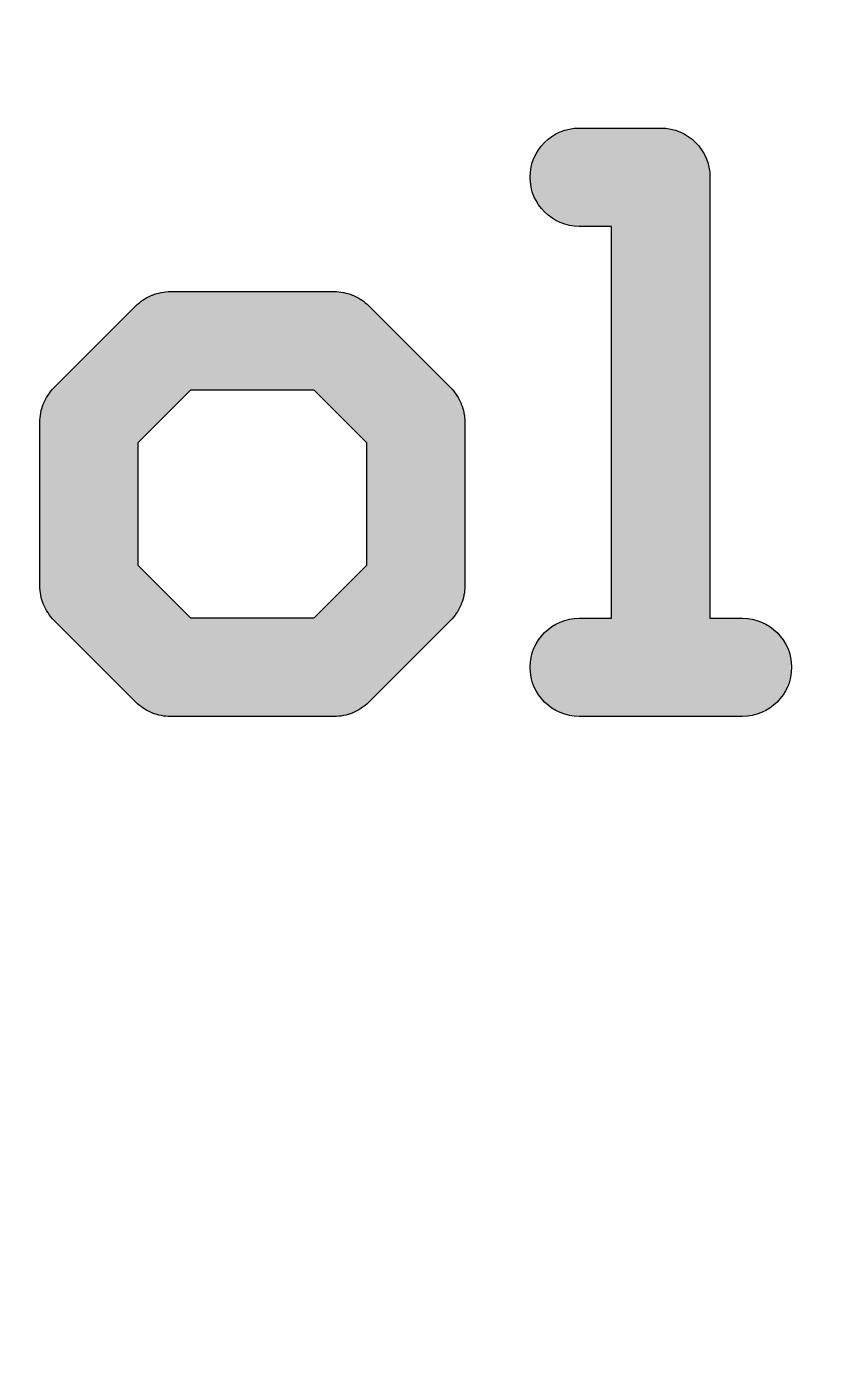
# Model space of a CAD drawing. Extents: x 2 to 177, y -204 to -3.
# Drawn here: x 85.2 to 91.9, y -116.74 to -105.66 of the extents above; entities that cross this region are included whole.
import ezdxf

# ---------------------------------------------------------------- set-up
doc = ezdxf.new("R2010")
doc.units = 0
doc.layers.add('LAYER_1', color=7, linetype='CONTINUOUS')

# ---------------------------------------------------------------- blocks, each defined once
blk = doc.blocks.new('*U15')
at = {"layer": 'LAYER_1', "color": 7}
for points in [[(86.327, -108.95), (86.318, -107.888), (86.327, -107.886)], [(86.327, -108.95), (86.327, -107.886), (86.329, -108.948)], [(86.329, -108.948), (86.327, -107.886), (86.329, -107.886)], [(86.331, -108.946), (86.329, -107.886), (86.331, -107.885)], [(86.329, -108.948), (86.329, -107.886), (86.331, -108.946)], [(86.331, -108.946), (86.331, -107.885), (86.333, -108.944)], [(86.333, -108.944), (86.331, -107.885), (86.333, -107.885)], [(86.368, -108.909), (86.333, -107.885), (86.368, -107.88)], [(86.333, -108.944), (86.333, -107.885), (86.368, -108.909)], [(86.368, -108.909), (86.368, -107.88), (86.377, -108.9)], [(86.377, -108.9), (86.368, -107.88), (86.377, -107.88)], [(86.399, -108.878), (86.377, -107.88), (86.399, -107.878)], [(86.377, -108.9), (86.377, -107.88), (86.399, -108.878)], [(86.399, -108.878), (86.399, -107.878), (86.406, -108.871)], [(86.406, -108.871), (86.399, -107.878), (86.406, -107.878)], [(86.406, -108.871), (86.406, -107.878), (86.407, -108.87)], [(86.407, -108.87), (86.406, -107.878), (86.407, -107.878)], [(86.407, -108.87), (86.407, -107.878), (86.407, -108.87)], [(86.407, -108.87), (86.407, -107.878), (86.407, -107.878)], [(86.407, -108.87), (86.407, -107.878), (86.408, -108.869)], [(86.408, -108.869), (86.407, -107.878), (86.408, -107.878)], [(86.408, -108.869), (86.408, -107.878), (86.414, -108.863)], [(86.414, -108.863), (86.408, -107.878), (86.414, -107.878)], [(86.414, -108.863), (86.414, -107.878), (86.438, -108.839)], [(86.438, -108.839), (86.414, -107.878), (86.438, -107.878)], [(86.438, -108.839), (86.438, -107.878), (86.457, -108.82)], [(86.457, -108.82), (86.438, -107.878), (86.457, -107.878)], [(86.457, -108.82), (86.457, -107.878), (86.503, -108.774)], [(86.503, -108.774), (86.457, -107.878), (86.503, -107.878)], [(86.503, -108.774), (86.503, -107.878), (86.533, -108.744)], [(86.533, -108.744), (86.503, -107.878), (86.533, -107.878)], [(86.533, -108.744), (86.533, -107.878), (86.577, -108.7)], [(86.577, -108.7), (86.533, -107.878), (86.577, -107.878)], [(86.577, -108.7), (86.577, -107.878), (86.577, -108.7)], [(86.577, -108.7), (86.577, -107.878), (86.577, -107.878)], [(86.577, -108.7), (86.577, -107.878), (86.597, -108.7)], [(86.597, -108.7), (86.577, -107.878), (86.597, -107.878)], [(86.597, -108.7), (86.597, -107.878), (86.636, -108.7)], [(86.636, -108.7), (86.597, -107.878), (86.636, -107.878)], [(86.636, -108.7), (86.636, -107.878), (86.714, -108.7)], [(86.714, -108.7), (86.636, -107.878), (86.714, -107.878)], [(86.714, -108.7), (86.714, -107.878), (86.759, -108.7)], [(86.759, -108.7), (86.714, -107.878), (86.759, -107.878)], [(86.759, -108.7), (86.759, -107.878), (86.847, -108.7)], [(86.847, -108.7), (86.759, -107.878), (86.847, -107.878)], [(86.847, -108.7), (86.847, -107.878), (87.042, -108.7)], [(87.042, -108.7), (86.847, -107.878), (87.042, -107.878)], [(87.042, -108.7), (87.042, -107.878), (87.139, -108.7)], [(87.139, -108.7), (87.042, -107.878), (87.139, -107.878)], [(87.139, -108.7), (87.139, -107.878), (87.334, -108.7)], [(87.334, -108.7), (87.139, -107.878), (87.334, -107.878)], [(87.334, -108.7), (87.334, -107.878), (87.422, -108.7)], [(87.422, -108.7), (87.334, -107.878), (87.422, -107.878)], [(87.422, -108.7), (87.422, -107.878), (87.467, -108.7)], [(87.467, -108.7), (87.422, -107.878), (87.467, -107.878)], [(87.467, -108.7), (87.467, -107.878), (87.545, -108.7)], [(87.545, -108.7), (87.467, -107.878), (87.545, -107.878)], [(87.545, -108.7), (87.545, -107.878), (87.584, -108.7)], [(87.584, -108.7), (87.545, -107.878), (87.584, -107.878)], [(87.584, -108.7), (87.584, -107.878), (87.604, -108.7)], [(87.604, -108.7), (87.584, -107.878), (87.604, -107.878)], [(87.604, -108.7), (87.604, -107.878), (87.604, -108.7)], [(87.604, -108.7), (87.604, -107.878), (87.604, -107.878)], [(87.604, -108.7), (87.604, -107.878), (87.648, -108.744)], [(87.648, -108.744), (87.604, -107.878), (87.648, -107.878)], [(87.648, -108.744), (87.648, -107.878), (87.678, -108.774)], [(87.678, -108.774), (87.648, -107.878), (87.678, -107.878)], [(87.678, -108.774), (87.678, -107.878), (87.724, -108.82)], [(87.724, -108.82), (87.678, -107.878), (87.724, -107.878)], [(87.724, -108.82), (87.724, -107.878), (87.743, -108.839)], [(87.743, -108.839), (87.724, -107.878), (87.743, -107.878)], [(87.743, -108.839), (87.743, -107.878), (87.767, -108.863)], [(87.767, -108.863), (87.743, -107.878), (87.767, -107.878)], [(87.767, -108.863), (87.767, -107.878), (87.773, -108.869)], [(87.773, -108.869), (87.767, -107.878), (87.773, -107.878)], [(87.773, -108.869), (87.773, -107.878), (87.774, -108.87)], [(87.774, -108.87), (87.773, -107.878), (87.774, -107.878)], [(87.774, -108.87), (87.774, -107.878), (87.774, -108.87)], [(87.774, -108.87), (87.774, -107.878), (87.774, -107.878)], [(87.774, -108.87), (87.774, -107.878), (87.774, -108.871)], [(87.774, -108.871), (87.774, -107.878), (87.774, -107.878)], [(87.774, -108.871), (87.774, -107.878), (87.778, -108.874)], [(87.778, -108.874), (87.774, -107.878), (87.778, -107.878)], [(87.778, -108.874), (87.778, -107.878), (87.8, -108.897)], [(87.8, -108.897), (87.778, -107.878), (87.8, -107.881)], [(87.8, -108.897), (87.8, -107.881), (87.844, -108.94)], [(87.844, -108.94), (87.8, -107.881), (87.844, -107.885)], [(87.844, -108.94), (87.844, -107.885), (87.85, -108.946)], [(87.85, -108.946), (87.844, -107.885), (87.85, -107.885)], [(87.85, -108.946), (87.85, -107.885), (87.852, -108.948)], [(87.852, -108.948), (87.85, -107.885), (87.852, -107.886)], [(87.852, -108.948), (87.852, -107.886), (87.852, -108.949)], [(87.852, -108.949), (87.852, -107.886), (87.852, -107.886)], [(87.852, -108.949), (87.852, -107.886), (87.854, -108.95)], [(87.854, -108.95), (87.852, -107.886), (87.854, -107.886)], [(87.854, -108.95), (87.854, -107.886), (87.859, -108.956)], [(87.859, -108.956), (87.854, -107.886), (87.859, -107.887)], [(86.124, -111.318), (86.116, -107.998), (86.124, -107.99)], [(86.131, -111.324), (86.124, -107.99), (86.131, -107.985)], [(86.124, -111.318), (86.124, -107.99), (86.131, -111.324)], [(86.136, -111.328), (86.131, -107.985), (86.136, -107.98)], [(86.131, -111.324), (86.131, -107.985), (86.136, -111.328)], [(86.161, -109.116), (86.136, -107.98), (86.161, -107.96)], [(86.136, -109.141), (86.136, -107.98), (86.161, -109.116)], [(86.168, -109.109), (86.161, -107.96), (86.168, -107.955)], [(86.161, -109.116), (86.161, -107.96), (86.168, -109.109)], [(86.179, -109.098), (86.168, -107.955), (86.179, -107.947)], [(86.168, -109.109), (86.168, -107.955), (86.179, -109.098)], [(86.18, -109.097), (86.179, -107.947), (86.18, -107.946)], [(86.179, -109.098), (86.179, -107.947), (86.18, -109.097)], [(86.18, -109.097), (86.18, -107.946), (86.181, -109.096)], [(86.181, -109.096), (86.18, -107.946), (86.181, -107.946)], [(86.183, -109.094), (86.181, -107.946), (86.183, -107.944)], [(86.181, -109.096), (86.181, -107.946), (86.181, -109.096)], [(86.181, -109.096), (86.181, -107.946), (86.181, -107.946)], [(86.181, -109.096), (86.181, -107.946), (86.183, -109.094)], [(86.183, -109.094), (86.183, -107.944), (86.184, -109.093)], [(86.184, -109.093), (86.183, -107.944), (86.184, -107.944)], [(86.221, -109.056), (86.184, -107.944), (86.221, -107.925)], [(86.184, -109.093), (86.184, -107.944), (86.221, -109.056)], [(86.251, -109.026), (86.221, -107.925), (86.251, -107.909)], [(86.221, -109.056), (86.221, -107.925), (86.251, -109.026)], [(86.254, -109.023), (86.251, -107.909), (86.254, -107.908)], [(86.251, -109.026), (86.251, -107.909), (86.251, -109.026)], [(86.251, -109.026), (86.251, -107.909), (86.251, -107.909)], [(86.251, -109.026), (86.251, -107.909), (86.254, -109.023)], [(86.255, -109.022), (86.254, -107.908), (86.255, -107.907)], [(86.254, -109.023), (86.254, -107.908), (86.254, -109.023)], [(86.254, -109.023), (86.254, -107.908), (86.254, -107.908)], [(86.254, -109.023), (86.254, -107.908), (86.255, -109.022)], [(86.255, -109.022), (86.255, -107.907), (86.256, -109.021)], [(86.256, -109.021), (86.255, -107.907), (86.256, -107.907)], [(86.269, -109.008), (86.256, -107.907), (86.269, -107.902)], [(86.256, -109.021), (86.256, -107.907), (86.269, -109.008)], [(86.276, -109.001), (86.269, -107.902), (86.276, -107.9)], [(86.269, -109.008), (86.269, -107.902), (86.276, -109.001)], [(86.31, -108.967), (86.276, -107.9), (86.31, -107.89)], [(86.276, -109.001), (86.276, -107.9), (86.31, -108.967)], [(86.318, -108.959), (86.31, -107.89), (86.318, -107.888)], [(86.31, -108.967), (86.31, -107.89), (86.318, -108.959)], [(86.318, -108.959), (86.318, -107.888), (86.327, -108.95)], [(87.859, -108.956), (87.859, -107.887), (87.874, -108.97)], [(87.874, -108.97), (87.859, -107.887), (87.874, -107.891)], [(87.874, -108.97), (87.874, -107.891), (87.901, -108.997)], [(87.901, -108.997), (87.874, -107.891), (87.901, -107.899)], [(87.901, -108.997), (87.901, -107.899), (87.915, -109.011)], [(87.915, -109.011), (87.901, -107.899), (87.915, -107.903)], [(87.915, -109.011), (87.915, -107.903), (87.921, -109.017)], [(87.921, -109.017), (87.915, -107.903), (87.921, -107.906)], [(87.921, -109.017), (87.921, -107.906), (87.926, -109.022)], [(87.926, -109.022), (87.921, -107.906), (87.926, -107.907)], [(87.926, -109.022), (87.926, -107.907), (87.927, -109.023)], [(87.927, -109.023), (87.926, -107.907), (87.927, -107.908)], [(87.927, -109.023), (87.927, -107.908), (87.929, -109.025)], [(87.929, -109.025), (87.927, -107.908), (87.929, -107.909)], [(87.929, -109.025), (87.929, -107.909), (87.932, -109.028)], [(87.932, -109.028), (87.929, -107.909), (87.932, -107.909)], [(87.932, -109.028), (87.932, -107.909), (87.937, -109.034)], [(87.937, -109.034), (87.932, -107.909), (87.937, -107.912)], [(87.937, -109.034), (87.937, -107.912), (87.957, -109.053)], [(87.957, -109.053), (87.937, -107.912), (87.957, -107.922)], [(87.957, -109.053), (87.957, -107.922), (87.971, -109.067)], [(87.971, -109.067), (87.957, -107.922), (87.971, -107.928)], [(87.971, -109.067), (87.971, -107.928), (87.989, -109.085)], [(87.989, -109.085), (87.971, -107.928), (87.989, -107.939)], [(87.989, -109.085), (87.989, -107.939), (87.995, -109.091)], [(87.995, -109.091), (87.989, -107.939), (87.995, -107.943)], [(87.995, -109.091), (87.995, -107.943), (87.997, -109.094)], [(87.997, -109.094), (87.995, -107.943), (87.997, -107.944)], [(87.997, -109.094), (87.997, -107.944), (88, -109.096)], [(88, -109.096), (87.997, -107.944), (88, -107.946)], [(88, -109.096), (88, -107.946), (88.004, -109.1)], [(88.004, -109.1), (88, -107.946), (88.004, -107.949)], [(88.004, -109.1), (88.004, -107.949), (88.01, -109.106)], [(88.01, -109.106), (88.004, -107.949), (88.01, -107.953)], [(88.01, -109.106), (88.01, -107.953), (88.023, -109.12)], [(88.023, -109.12), (88.01, -107.953), (88.023, -107.962)], [(88.023, -109.12), (88.023, -107.962), (88.045, -109.141)], [(88.045, -109.141), (88.023, -107.962), (88.045, -107.981)], [(88.045, -111.328), (88.045, -107.981), (88.047, -111.327)], [(88.047, -111.327), (88.045, -107.981), (88.047, -107.982)], [(88.047, -111.327), (88.047, -107.982), (88.059, -111.315)], [(88.059, -111.315), (88.047, -107.982), (88.059, -107.993)], [(88.059, -111.315), (88.059, -107.993), (88.064, -111.311)], [(88.064, -111.311), (88.059, -107.993), (88.064, -107.998)], [(86.023, -111.217), (85.965, -108.15), (86.023, -108.092)], [(86.048, -111.242), (86.023, -108.092), (86.048, -108.066)], [(86.023, -111.217), (86.023, -108.092), (86.048, -111.242)], [(86.069, -111.263), (86.048, -108.066), (86.069, -108.045)], [(86.048, -111.242), (86.048, -108.066), (86.069, -111.263)], [(86.088, -111.281), (86.069, -108.045), (86.088, -108.027)], [(86.069, -111.263), (86.069, -108.045), (86.088, -111.281)], [(86.101, -111.295), (86.088, -108.027), (86.101, -108.013)], [(86.088, -111.281), (86.088, -108.027), (86.101, -111.295)], [(86.111, -111.305), (86.101, -108.013), (86.111, -108.003)], [(86.101, -111.295), (86.101, -108.013), (86.111, -111.305)], [(86.116, -111.309), (86.111, -108.003), (86.116, -107.999)], [(86.111, -111.305), (86.111, -108.003), (86.116, -111.309)], [(86.116, -111.31), (86.116, -107.999), (86.116, -107.998)], [(86.116, -111.31), (86.116, -107.998), (86.116, -111.31)], [(86.116, -111.31), (86.116, -107.998), (86.116, -107.998)], [(86.116, -111.31), (86.116, -107.998), (86.116, -111.31)], [(86.116, -111.31), (86.116, -107.998), (86.116, -107.998)], [(86.116, -111.31), (86.116, -107.998), (86.116, -111.31)], [(86.116, -111.31), (86.116, -107.998), (86.116, -107.998)], [(86.116, -111.31), (86.116, -107.998), (86.116, -111.31)], [(86.116, -111.31), (86.116, -107.998), (86.116, -107.998)], [(86.116, -111.31), (86.116, -107.998), (86.124, -111.318)], [(86.116, -111.309), (86.116, -107.999), (86.116, -111.31)], [(88.064, -111.311), (88.064, -107.998), (88.064, -111.31)], [(88.064, -111.31), (88.064, -107.998), (88.064, -107.998)], [(88.064, -111.31), (88.064, -107.998), (88.065, -111.31)], [(88.065, -111.31), (88.064, -107.998), (88.065, -107.998)], [(88.065, -111.31), (88.065, -107.998), (88.065, -111.31)], [(88.065, -111.31), (88.065, -107.998), (88.065, -107.998)], [(88.065, -111.31), (88.065, -107.998), (88.072, -111.302)], [(88.072, -111.302), (88.065, -107.998), (88.072, -108.006)], [(88.072, -111.302), (88.072, -108.006), (88.076, -111.299)], [(88.076, -111.299), (88.072, -108.006), (88.076, -108.01)], [(88.076, -111.299), (88.076, -108.01), (88.098, -111.276)], [(88.098, -111.276), (88.076, -108.01), (88.098, -108.032)], [(88.098, -111.276), (88.098, -108.032), (88.105, -111.269)], [(88.105, -111.269), (88.098, -108.032), (88.105, -108.039)], [(88.105, -111.269), (88.105, -108.039), (88.14, -111.234)], [(88.14, -111.234), (88.105, -108.039), (88.14, -108.074)], [(88.14, -111.234), (88.14, -108.074), (88.15, -111.225)], [(88.15, -111.225), (88.14, -108.074), (88.15, -108.083)], [(88.15, -111.225), (88.15, -108.083), (88.206, -111.169)], [(88.206, -111.169), (88.15, -108.083), (88.206, -108.14)], [(85.934, -111.127), (85.827, -108.287), (85.934, -108.181)], [(85.965, -111.159), (85.934, -108.181), (85.965, -108.15)], [(85.934, -111.127), (85.934, -108.181), (85.965, -111.159)], [(85.965, -111.159), (85.965, -108.15), (86.023, -111.217)], [(88.206, -111.169), (88.206, -108.14), (88.258, -111.116)], [(88.258, -111.116), (88.206, -108.14), (88.258, -108.192)], [(88.258, -111.116), (88.258, -108.192), (88.342, -111.033)], [(88.342, -111.033), (88.258, -108.192), (88.342, -108.276)], [(85.791, -110.985), (85.681, -108.434), (85.791, -108.323)], [(85.827, -111.021), (85.791, -108.323), (85.827, -108.287)], [(85.791, -110.985), (85.791, -108.323), (85.827, -111.021)], [(85.827, -111.021), (85.827, -108.287), (85.934, -111.127)], [(88.342, -111.033), (88.342, -108.276), (88.488, -110.886)], [(88.488, -110.886), (88.342, -108.276), (88.488, -108.422)], [(85.681, -110.874), (85.647, -108.468), (85.681, -108.434)], [(85.681, -110.874), (85.681, -108.434), (85.791, -110.985)], [(88.488, -110.886), (88.488, -108.422), (88.545, -110.829)], [(88.545, -110.829), (88.488, -108.422), (88.545, -108.479)], [(85.647, -110.84), (85.55, -108.564), (85.647, -108.468)], [(85.647, -110.84), (85.647, -108.468), (85.681, -110.874)], [(88.545, -110.829), (88.545, -108.479), (88.621, -110.753)], [(88.621, -110.753), (88.545, -108.479), (88.621, -108.555)], [(85.461, -110.654), (85.448, -108.667), (85.461, -108.654)], [(85.478, -110.672), (85.461, -108.654), (85.478, -108.636)], [(85.461, -110.654), (85.461, -108.654), (85.478, -110.672)], [(85.499, -110.692), (85.478, -108.636), (85.499, -108.616)], [(85.478, -110.672), (85.478, -108.636), (85.499, -110.692)], [(85.524, -110.717), (85.499, -108.616), (85.524, -108.591)], [(85.499, -110.692), (85.499, -108.616), (85.524, -110.717)], [(85.55, -110.744), (85.524, -108.591), (85.55, -108.564)], [(85.524, -110.717), (85.524, -108.591), (85.55, -110.744)], [(85.55, -110.744), (85.55, -108.564), (85.647, -110.84)], [(88.621, -110.753), (88.621, -108.555), (88.665, -110.709)], [(88.665, -110.709), (88.621, -108.555), (88.665, -108.599)], [(88.665, -110.709), (88.665, -108.599), (88.675, -110.7)], [(88.675, -110.7), (88.665, -108.599), (88.675, -108.608)], [(88.675, -110.7), (88.675, -108.608), (88.709, -110.666)], [(88.709, -110.666), (88.675, -108.608), (88.709, -108.642)], [(88.709, -110.666), (88.709, -108.642), (88.715, -110.659)], [(88.715, -110.659), (88.709, -108.642), (88.715, -108.649)], [(88.715, -110.659), (88.715, -108.649), (88.736, -110.638)], [(88.736, -110.638), (88.715, -108.649), (88.736, -108.67)], [(85.378, -110.556), (85.36, -108.783), (85.378, -108.751)], [(85.38, -110.561), (85.378, -108.751), (85.38, -108.747)], [(85.378, -110.556), (85.378, -108.751), (85.38, -110.561)], [(85.382, -110.563), (85.38, -108.747), (85.382, -108.745)], [(85.38, -110.561), (85.38, -108.747), (85.382, -110.563)], [(85.383, -110.565), (85.382, -108.745), (85.383, -108.744)], [(85.382, -110.563), (85.382, -108.745), (85.383, -110.565)], [(85.387, -110.571), (85.383, -108.744), (85.387, -108.737)], [(85.383, -110.565), (85.383, -108.744), (85.387, -110.571)], [(85.392, -110.579), (85.387, -108.737), (85.392, -108.73)], [(85.387, -110.571), (85.387, -108.737), (85.392, -110.579)], [(85.416, -110.608), (85.392, -108.73), (85.416, -108.699)], [(85.392, -110.579), (85.392, -108.73), (85.416, -110.608)], [(85.422, -110.615), (85.416, -108.699), (85.422, -108.693)], [(85.416, -110.608), (85.416, -108.699), (85.422, -110.615)], [(85.432, -110.626), (85.422, -108.693), (85.432, -108.682)], [(85.422, -110.615), (85.422, -108.693), (85.432, -110.626)], [(85.434, -110.628), (85.432, -108.682), (85.434, -108.68)], [(85.432, -110.626), (85.432, -108.682), (85.434, -110.628)], [(85.434, -110.628), (85.434, -108.68), (85.434, -110.628)], [(85.434, -110.628), (85.434, -108.68), (85.434, -108.68)], [(85.434, -110.628), (85.434, -108.68), (85.435, -110.628)], [(85.435, -110.628), (85.434, -108.68), (85.435, -108.68)], [(85.439, -110.632), (85.435, -108.68), (85.439, -108.676)], [(85.435, -110.628), (85.435, -108.68), (85.435, -110.628)], [(85.435, -110.628), (85.435, -108.68), (85.435, -108.68)], [(85.435, -110.628), (85.435, -108.68), (85.435, -110.629)], [(85.435, -110.629), (85.435, -108.68), (85.435, -108.68)], [(85.435, -110.629), (85.435, -108.68), (85.439, -110.632)], [(85.448, -110.641), (85.439, -108.676), (85.448, -108.667)], [(85.439, -110.632), (85.439, -108.676), (85.448, -110.641)], [(85.448, -110.641), (85.448, -108.667), (85.461, -110.654)], [(88.736, -110.638), (88.736, -108.67), (88.74, -110.635)], [(88.74, -110.635), (88.736, -108.67), (88.74, -108.674)], [(88.74, -110.635), (88.74, -108.674), (88.746, -110.628)], [(88.746, -110.628), (88.74, -108.674), (88.746, -108.68)], [(88.746, -110.628), (88.746, -108.68), (88.746, -110.628)], [(88.746, -110.628), (88.746, -108.68), (88.746, -108.68)], [(88.746, -110.628), (88.746, -108.68), (88.746, -110.628)], [(88.746, -110.628), (88.746, -108.68), (88.746, -108.68)], [(88.746, -110.628), (88.746, -108.68), (88.746, -110.628)], [(88.746, -110.628), (88.746, -108.68), (88.746, -108.68)], [(88.746, -110.628), (88.746, -108.68), (88.746, -110.628)], [(88.746, -110.628), (88.746, -108.68), (88.746, -108.68)], [(88.746, -110.628), (88.746, -108.68), (88.746, -110.628)], [(88.746, -110.628), (88.746, -108.68), (88.746, -108.68)], [(88.746, -110.628), (88.746, -108.68), (88.746, -110.628)], [(88.746, -110.628), (88.746, -108.68), (88.746, -108.68)], [(88.746, -110.628), (88.746, -108.68), (88.751, -110.623)], [(88.751, -110.623), (88.746, -108.68), (88.751, -108.685)], [(88.751, -110.623), (88.751, -108.685), (88.756, -110.618)], [(88.756, -110.618), (88.751, -108.685), (88.756, -108.69)], [(88.756, -110.618), (88.756, -108.69), (88.767, -110.605)], [(88.767, -110.605), (88.756, -108.69), (88.767, -108.702)], [(88.767, -110.605), (88.767, -108.702), (88.786, -110.582)], [(88.786, -110.582), (88.767, -108.702), (88.786, -108.727)], [(88.786, -110.582), (88.786, -108.727), (88.796, -110.568)], [(88.796, -110.568), (88.786, -108.727), (88.796, -108.74)], [(88.796, -110.568), (88.796, -108.74), (88.798, -110.565)], [(88.798, -110.565), (88.796, -108.74), (88.798, -108.743)], [(88.798, -110.565), (88.798, -108.743), (88.799, -110.564)], [(88.799, -110.564), (88.798, -108.743), (88.799, -108.745)], [(88.799, -110.564), (88.799, -108.745), (88.799, -110.563)], [(88.799, -110.563), (88.799, -108.745), (88.799, -108.745)], [(88.799, -110.563), (88.799, -108.745), (88.8, -110.561)], [(88.8, -110.561), (88.799, -108.745), (88.8, -108.747)], [(88.8, -110.561), (88.8, -108.747), (88.805, -110.552)], [(88.805, -110.552), (88.8, -108.747), (88.805, -108.754)], [(88.805, -110.552), (88.805, -108.754), (88.826, -110.512)], [(88.826, -110.512), (88.805, -108.754), (88.826, -108.793)], [(85.325, -110.429), (85.323, -108.887), (85.325, -108.881)], [(85.334, -110.461), (85.325, -108.881), (85.334, -108.846)], [(85.325, -110.429), (85.325, -108.881), (85.334, -110.461)], [(85.336, -110.47), (85.334, -108.846), (85.336, -108.838)], [(85.334, -110.461), (85.334, -108.846), (85.336, -110.47)], [(85.341, -110.483), (85.336, -108.838), (85.341, -108.825)], [(85.336, -110.47), (85.336, -108.838), (85.341, -110.483)], [(85.343, -110.489), (85.341, -108.825), (85.343, -108.819)], [(85.341, -110.483), (85.341, -108.825), (85.343, -110.489)], [(85.344, -110.49), (85.343, -108.819), (85.344, -108.818)], [(85.343, -110.489), (85.343, -108.819), (85.344, -110.49)], [(85.345, -110.493), (85.344, -108.818), (85.345, -108.815)], [(85.344, -110.49), (85.344, -108.818), (85.344, -110.49)], [(85.344, -110.49), (85.344, -108.818), (85.344, -108.818)], [(85.344, -110.49), (85.344, -108.818), (85.345, -110.493)], [(85.347, -110.498), (85.345, -108.815), (85.347, -108.809)], [(85.345, -110.493), (85.345, -108.815), (85.345, -110.493)], [(85.345, -110.493), (85.345, -108.815), (85.345, -108.815)], [(85.345, -110.493), (85.345, -108.815), (85.347, -110.498)], [(85.356, -110.518), (85.347, -108.809), (85.356, -108.789)], [(85.347, -110.498), (85.347, -108.809), (85.356, -110.518)], [(85.36, -110.526), (85.356, -108.789), (85.36, -108.783)], [(85.356, -110.518), (85.356, -108.789), (85.36, -110.526)], [(85.36, -110.526), (85.36, -108.783), (85.378, -110.556)], [(88.826, -110.512), (88.826, -108.793), (88.835, -110.495)], [(88.835, -110.495), (88.826, -108.793), (88.835, -108.813)], [(88.835, -110.495), (88.835, -108.813), (88.836, -110.494)], [(88.836, -110.494), (88.835, -108.813), (88.836, -108.815)], [(88.836, -110.494), (88.836, -108.815), (88.836, -110.493)], [(88.836, -110.493), (88.836, -108.815), (88.836, -108.816)], [(88.836, -110.493), (88.836, -108.816), (88.837, -110.491)], [(88.837, -110.491), (88.836, -108.816), (88.837, -108.818)], [(88.837, -110.491), (88.837, -108.818), (88.837, -110.49)], [(88.837, -110.49), (88.837, -108.818), (88.837, -108.819)], [(88.837, -110.49), (88.837, -108.819), (88.837, -110.489)], [(88.837, -110.489), (88.837, -108.819), (88.837, -108.819)], [(88.837, -110.489), (88.837, -108.819), (88.841, -110.48)], [(88.841, -110.48), (88.837, -108.819), (88.841, -108.829)], [(88.841, -110.48), (88.841, -108.829), (88.843, -110.474)], [(88.843, -110.474), (88.841, -108.829), (88.843, -108.835)], [(88.843, -110.474), (88.843, -108.835), (88.848, -110.458)], [(88.848, -110.458), (88.843, -108.835), (88.848, -108.849)], [(88.848, -110.458), (88.848, -108.849), (88.855, -110.432)], [(88.855, -110.432), (88.848, -108.849), (88.855, -108.878)], [(88.855, -110.432), (88.855, -108.878), (88.859, -110.417)], [(88.859, -110.417), (88.855, -108.878), (88.859, -108.891)], [(85.315, -110.359), (85.314, -108.965), (85.315, -108.946)], [(85.314, -110.348), (85.314, -108.969), (85.314, -108.965)], [(85.314, -110.348), (85.314, -108.965), (85.315, -110.359)], [(85.314, -110.337), (85.314, -108.98), (85.314, -108.969)], [(85.314, -110.337), (85.314, -108.969), (85.314, -110.348)], [(85.314, -110.337), (85.314, -108.98), (85.314, -110.337)], [(85.316, -110.37), (85.315, -108.946), (85.316, -108.941)], [(85.315, -110.359), (85.315, -108.946), (85.316, -110.37)], [(85.32, -110.403), (85.316, -108.941), (85.32, -108.903)], [(85.316, -110.37), (85.316, -108.941), (85.32, -110.403)], [(85.322, -110.414), (85.32, -108.903), (85.322, -108.894)], [(85.32, -110.403), (85.32, -108.903), (85.322, -110.414)], [(85.323, -110.421), (85.322, -108.892), (85.323, -108.887)], [(85.322, -110.417), (85.322, -108.893), (85.322, -108.892)], [(85.322, -110.417), (85.322, -108.892), (85.323, -110.421)], [(85.322, -110.415), (85.322, -108.894), (85.322, -108.893)], [(85.322, -110.415), (85.322, -108.893), (85.322, -110.416)], [(85.322, -110.416), (85.322, -108.893), (85.322, -108.893)], [(85.322, -110.416), (85.322, -108.893), (85.322, -110.417)], [(85.322, -110.414), (85.322, -108.894), (85.322, -110.415)], [(85.323, -110.421), (85.323, -108.887), (85.325, -110.429)], [(88.859, -110.417), (88.859, -108.891), (88.859, -110.417)], [(88.859, -110.417), (88.859, -108.891), (88.859, -108.891)], [(88.859, -110.417), (88.859, -108.891), (88.859, -110.416)], [(88.859, -110.416), (88.859, -108.891), (88.859, -108.892)], [(88.859, -110.416), (88.859, -108.892), (88.859, -110.415)], [(88.859, -110.415), (88.859, -108.892), (88.859, -108.893)], [(88.859, -110.415), (88.859, -108.893), (88.859, -110.414)], [(88.859, -110.414), (88.859, -108.893), (88.859, -108.894)], [(88.859, -110.414), (88.859, -108.894), (88.859, -110.414)], [(88.859, -110.414), (88.859, -108.894), (88.859, -108.894)], [(88.859, -110.414), (88.859, -108.894), (88.861, -110.399)], [(88.861, -110.399), (88.859, -108.894), (88.861, -108.906)], [(88.861, -110.399), (88.861, -108.906), (88.865, -110.374)], [(88.865, -110.374), (88.861, -108.906), (88.865, -108.939)], [(88.865, -110.374), (88.865, -108.939), (88.866, -110.356)], [(88.866, -110.356), (88.865, -108.939), (88.866, -108.95)], [(88.866, -110.356), (88.866, -108.95), (88.866, -110.352)], [(88.866, -110.352), (88.866, -108.95), (88.866, -108.962)], [(88.866, -110.352), (88.866, -108.962), (88.867, -110.34)], [(88.867, -110.34), (88.866, -108.962), (88.867, -108.972)], [(88.867, -110.34), (88.867, -108.972), (88.867, -110.332)], [(88.867, -110.332), (88.867, -108.972), (88.867, -108.973)], [(86.136, -111.328), (86.136, -110.167), (86.161, -111.348)], [(86.161, -111.348), (86.136, -110.167), (86.161, -110.192)], [(86.161, -111.348), (86.161, -110.192), (86.168, -111.354)], [(86.168, -111.354), (86.161, -110.192), (86.168, -110.199)], [(86.168, -111.354), (86.168, -110.199), (86.179, -111.362)], [(86.179, -111.362), (86.168, -110.199), (86.179, -110.211)], [(86.179, -111.362), (86.179, -110.211), (86.18, -111.362)], [(86.18, -111.362), (86.179, -110.211), (86.18, -110.211)], [(86.18, -111.362), (86.18, -110.211), (86.181, -111.362)], [(86.181, -111.362), (86.18, -110.211), (86.181, -110.212)], [(86.181, -111.362), (86.181, -110.212), (86.181, -111.363)], [(86.181, -111.363), (86.181, -110.212), (86.181, -110.212)], [(88, -111.362), (87.997, -110.215), (88, -110.212)], [(88.004, -111.359), (88, -110.212), (88.004, -110.208)], [(88, -111.362), (88, -110.212), (88.004, -111.359)], [(88.01, -111.356), (88.004, -110.208), (88.01, -110.202)], [(88.004, -111.359), (88.004, -110.208), (88.01, -111.356)], [(88.023, -111.345), (88.01, -110.202), (88.023, -110.189)], [(88.01, -111.356), (88.01, -110.202), (88.023, -111.345)], [(88.045, -111.328), (88.023, -110.189), (88.045, -110.167)], [(88.023, -111.345), (88.023, -110.189), (88.045, -111.328)], [(86.181, -111.363), (86.181, -110.212), (86.183, -111.364)], [(86.183, -111.364), (86.181, -110.212), (86.183, -110.215)], [(86.183, -111.364), (86.183, -110.215), (86.184, -111.364)], [(86.184, -111.364), (86.183, -110.215), (86.184, -110.215)], [(86.184, -111.364), (86.184, -110.215), (86.221, -111.385)], [(86.221, -111.385), (86.184, -110.215), (86.221, -110.252)], [(86.221, -111.385), (86.221, -110.252), (86.251, -111.399)], [(86.251, -111.399), (86.221, -110.252), (86.251, -110.282)], [(86.251, -111.399), (86.251, -110.282), (86.251, -111.4)], [(86.251, -111.4), (86.251, -110.282), (86.251, -110.282)], [(86.251, -111.4), (86.251, -110.282), (86.254, -111.4)], [(86.254, -111.4), (86.251, -110.282), (86.254, -110.285)], [(86.254, -111.4), (86.254, -110.285), (86.254, -111.401)], [(86.254, -111.401), (86.254, -110.285), (86.254, -110.286)], [(86.254, -111.401), (86.254, -110.286), (86.255, -111.401)], [(86.255, -111.401), (86.254, -110.286), (86.255, -110.286)], [(86.255, -111.401), (86.255, -110.286), (86.256, -111.401)], [(86.256, -111.401), (86.255, -110.286), (86.256, -110.288)], [(86.256, -111.401), (86.256, -110.288), (86.269, -111.406)], [(86.269, -111.406), (86.256, -110.288), (86.269, -110.3)], [(86.269, -111.406), (86.269, -110.3), (86.276, -111.409)], [(86.276, -111.409), (86.269, -110.3), (86.276, -110.308)], [(86.276, -111.409), (86.276, -110.308), (86.31, -111.418)], [(86.31, -111.418), (86.276, -110.308), (86.31, -110.341)], [(87.901, -111.41), (87.874, -110.338), (87.901, -110.311)], [(87.915, -111.405), (87.901, -110.311), (87.915, -110.297)], [(87.901, -111.41), (87.901, -110.311), (87.915, -111.405)], [(87.921, -111.403), (87.915, -110.297), (87.921, -110.291)], [(87.915, -111.405), (87.915, -110.297), (87.921, -111.403)], [(87.926, -111.401), (87.921, -110.291), (87.926, -110.286)], [(87.921, -111.403), (87.921, -110.291), (87.926, -111.401)], [(87.927, -111.4), (87.926, -110.286), (87.927, -110.285)], [(87.926, -111.401), (87.926, -110.286), (87.927, -111.4)], [(87.929, -111.4), (87.927, -110.285), (87.929, -110.283)], [(87.927, -111.4), (87.927, -110.285), (87.929, -111.4)], [(87.932, -111.399), (87.929, -110.283), (87.932, -110.28)], [(87.929, -111.4), (87.929, -110.283), (87.932, -111.399)], [(87.937, -111.396), (87.932, -110.28), (87.937, -110.275)], [(87.932, -111.399), (87.932, -110.28), (87.937, -111.396)], [(87.957, -111.387), (87.937, -110.275), (87.957, -110.255)], [(87.937, -111.396), (87.937, -110.275), (87.957, -111.387)], [(87.971, -111.379), (87.957, -110.255), (87.971, -110.241)], [(87.957, -111.387), (87.957, -110.255), (87.971, -111.379)], [(87.989, -111.369), (87.971, -110.241), (87.989, -110.223)], [(87.971, -111.379), (87.971, -110.241), (87.989, -111.369)], [(87.995, -111.366), (87.989, -110.223), (87.995, -110.217)], [(87.989, -111.369), (87.989, -110.223), (87.995, -111.366)], [(87.997, -111.364), (87.995, -110.217), (87.997, -110.215)], [(87.995, -111.366), (87.995, -110.217), (87.997, -111.364)], [(87.997, -111.364), (87.997, -110.215), (88, -111.362)], [(86.31, -111.418), (86.31, -110.341), (86.318, -111.42)], [(86.318, -111.42), (86.31, -110.341), (86.318, -110.349)], [(86.318, -111.42), (86.318, -110.349), (86.327, -111.422)], [(86.327, -111.422), (86.318, -110.349), (86.327, -110.359)], [(86.327, -111.422), (86.327, -110.359), (86.329, -111.422)], [(86.329, -111.422), (86.327, -110.359), (86.329, -110.36)], [(86.329, -111.422), (86.329, -110.36), (86.331, -111.423)], [(86.331, -111.423), (86.329, -110.36), (86.331, -110.362)], [(86.331, -111.423), (86.331, -110.362), (86.333, -111.423)], [(86.333, -111.423), (86.331, -110.362), (86.333, -110.365)], [(86.333, -111.423), (86.333, -110.365), (86.368, -111.428)], [(86.368, -111.428), (86.333, -110.365), (86.368, -110.4)], [(86.368, -111.428), (86.368, -110.4), (86.377, -111.429)], [(86.377, -111.429), (86.368, -110.4), (86.377, -110.408)], [(86.377, -111.429), (86.377, -110.408), (86.399, -111.43)], [(86.399, -111.43), (86.377, -110.408), (86.399, -110.43)], [(86.399, -111.43), (86.399, -110.43), (86.406, -111.43)], [(86.406, -111.43), (86.399, -110.43), (86.406, -110.438)], [(87.8, -111.429), (87.778, -110.434), (87.8, -110.412)], [(87.844, -111.424), (87.8, -110.412), (87.844, -110.368)], [(87.8, -111.429), (87.8, -110.412), (87.844, -111.424)], [(87.85, -111.423), (87.844, -110.368), (87.85, -110.362)], [(87.844, -111.424), (87.844, -110.368), (87.85, -111.423)], [(87.852, -111.423), (87.85, -110.362), (87.852, -110.36)], [(87.85, -111.423), (87.85, -110.362), (87.852, -111.423)], [(87.854, -111.422), (87.852, -110.36), (87.854, -110.358)], [(87.852, -111.423), (87.852, -110.36), (87.852, -111.423)], [(87.852, -111.423), (87.852, -110.36), (87.852, -110.36)], [(87.852, -111.423), (87.852, -110.36), (87.854, -111.422)], [(87.859, -111.421), (87.854, -110.358), (87.859, -110.353)], [(87.854, -111.422), (87.854, -110.358), (87.859, -111.421)], [(87.874, -111.417), (87.859, -110.353), (87.874, -110.338)], [(87.859, -111.421), (87.859, -110.353), (87.874, -111.417)], [(87.874, -111.417), (87.874, -110.338), (87.901, -111.41)], [(86.406, -111.43), (86.406, -110.438), (86.407, -111.43)], [(86.407, -111.43), (86.406, -110.438), (86.407, -110.438)], [(86.407, -111.43), (86.407, -110.438), (86.407, -111.43)], [(86.407, -111.43), (86.407, -110.438), (86.407, -110.438)], [(86.407, -111.43), (86.407, -110.438), (86.408, -111.43)], [(86.408, -111.43), (86.407, -110.438), (86.408, -110.439)], [(86.408, -111.43), (86.408, -110.439), (86.414, -111.43)], [(86.414, -111.43), (86.408, -110.439), (86.414, -110.445)], [(86.414, -111.43), (86.414, -110.445), (86.438, -111.43)], [(86.438, -111.43), (86.414, -110.445), (86.438, -110.469)], [(86.438, -111.43), (86.438, -110.469), (86.457, -111.43)], [(86.457, -111.43), (86.438, -110.469), (86.457, -110.488)], [(86.457, -111.43), (86.457, -110.488), (86.503, -111.43)], [(86.503, -111.43), (86.457, -110.488), (86.503, -110.534)], [(86.503, -111.43), (86.503, -110.534), (86.533, -111.43)], [(86.533, -111.43), (86.503, -110.534), (86.533, -110.564)], [(87.678, -111.43), (87.648, -110.564), (87.678, -110.534)], [(87.724, -111.43), (87.678, -110.534), (87.724, -110.488)], [(87.678, -111.43), (87.678, -110.534), (87.724, -111.43)], [(87.743, -111.43), (87.724, -110.488), (87.743, -110.469)], [(87.724, -111.43), (87.724, -110.488), (87.743, -111.43)], [(87.767, -111.43), (87.743, -110.469), (87.767, -110.445)], [(87.743, -111.43), (87.743, -110.469), (87.767, -111.43)], [(87.773, -111.43), (87.767, -110.445), (87.773, -110.439)], [(87.767, -111.43), (87.767, -110.445), (87.773, -111.43)], [(87.774, -111.43), (87.773, -110.439), (87.774, -110.438)], [(87.773, -111.43), (87.773, -110.439), (87.774, -111.43)], [(87.778, -111.43), (87.774, -110.438), (87.778, -110.434)], [(87.774, -111.43), (87.774, -110.438), (87.774, -111.43)], [(87.774, -111.43), (87.774, -110.438), (87.774, -110.438)], [(87.774, -111.43), (87.774, -110.438), (87.774, -111.43)], [(87.774, -111.43), (87.774, -110.438), (87.774, -110.438)], [(87.774, -111.43), (87.774, -110.438), (87.778, -111.43)], [(87.778, -111.43), (87.778, -110.434), (87.8, -111.429)], [(86.533, -111.43), (86.533, -110.564), (86.577, -111.43)], [(86.577, -111.43), (86.533, -110.564), (86.577, -110.608)], [(86.577, -111.43), (86.577, -110.608), (86.577, -111.43)], [(86.577, -111.43), (86.577, -110.608), (86.577, -110.608)], [(86.577, -111.43), (86.577, -110.608), (86.597, -111.43)], [(86.597, -111.43), (86.577, -110.608), (86.597, -110.608)], [(86.597, -111.43), (86.597, -110.608), (86.636, -111.43)], [(86.636, -111.43), (86.597, -110.608), (86.636, -110.608)], [(86.636, -111.43), (86.636, -110.608), (86.714, -111.43)], [(86.714, -111.43), (86.636, -110.608), (86.714, -110.608)], [(86.714, -111.43), (86.714, -110.608), (86.759, -111.43)], [(86.759, -111.43), (86.714, -110.608), (86.759, -110.608)], [(86.759, -111.43), (86.759, -110.608), (86.847, -111.43)], [(86.847, -111.43), (86.759, -110.608), (86.847, -110.608)], [(86.847, -111.43), (86.847, -110.608), (87.042, -111.43)], [(87.042, -111.43), (86.847, -110.608), (87.042, -110.608)], [(87.042, -111.43), (87.042, -110.608), (87.139, -111.43)], [(87.139, -111.43), (87.042, -110.608), (87.139, -110.608)], [(87.139, -111.43), (87.139, -110.608), (87.334, -111.43)], [(87.334, -111.43), (87.139, -110.608), (87.334, -110.608)], [(87.334, -111.43), (87.334, -110.608), (87.422, -111.43)], [(87.422, -111.43), (87.334, -110.608), (87.422, -110.608)], [(87.422, -111.43), (87.422, -110.608), (87.467, -111.43)], [(87.467, -111.43), (87.422, -110.608), (87.467, -110.608)], [(87.467, -111.43), (87.467, -110.608), (87.545, -111.43)], [(87.545, -111.43), (87.467, -110.608), (87.545, -110.608)], [(87.545, -111.43), (87.545, -110.608), (87.584, -111.43)], [(87.584, -111.43), (87.545, -110.608), (87.584, -110.608)], [(87.584, -111.43), (87.584, -110.608), (87.604, -111.43)], [(87.604, -111.43), (87.584, -110.608), (87.604, -110.608)], [(87.648, -111.43), (87.604, -110.608), (87.648, -110.564)], [(87.604, -111.43), (87.604, -110.608), (87.604, -111.43)], [(87.604, -111.43), (87.604, -110.608), (87.604, -110.608)], [(87.604, -111.43), (87.604, -110.608), (87.648, -111.43)], [(87.648, -111.43), (87.648, -110.564), (87.678, -111.43)]]:
    blk.add_solid(points, dxfattribs=at)
blk = doc.blocks.new('*U16')
at = {"layer": 'LAYER_1', "color": 7}
for points in [[(89.7, -107.308), (89.645, -106.558), (89.7, -106.533)], [(89.72, -107.315), (89.7, -106.533), (89.72, -106.524)], [(89.7, -107.308), (89.7, -106.533), (89.72, -107.315)], [(89.76, -107.328), (89.72, -106.524), (89.76, -106.517)], [(89.72, -107.315), (89.72, -106.524), (89.76, -107.328)], [(89.77, -107.329), (89.76, -106.517), (89.77, -106.515)], [(89.76, -107.328), (89.76, -106.517), (89.77, -107.329)], [(89.781, -107.33), (89.77, -106.515), (89.781, -106.514)], [(89.77, -107.329), (89.77, -106.515), (89.781, -107.33)], [(89.791, -107.33), (89.781, -106.514), (89.791, -106.512)], [(89.781, -107.33), (89.781, -106.514), (89.791, -107.33)], [(89.807, -107.332), (89.791, -106.512), (89.807, -106.511)], [(89.791, -107.33), (89.791, -106.512), (89.807, -107.332)], [(89.807, -107.332), (89.807, -106.511), (89.817, -107.332)], [(89.817, -107.332), (89.807, -106.511), (89.817, -106.511)], [(89.817, -107.332), (89.817, -106.511), (89.823, -107.333)], [(89.823, -107.333), (89.817, -106.511), (89.823, -106.511)], [(89.823, -107.333), (89.823, -106.511), (89.823, -107.333)], [(89.823, -107.333), (89.823, -106.511), (89.823, -106.511)], [(89.823, -107.333), (89.823, -106.511), (89.823, -107.333)], [(89.823, -107.333), (89.823, -106.511), (89.823, -106.511)], [(89.823, -107.333), (89.823, -106.511), (89.83, -107.333)], [(89.83, -107.333), (89.823, -106.511), (89.83, -106.511)], [(89.83, -107.333), (89.83, -106.511), (89.831, -107.333)], [(89.831, -107.333), (89.83, -106.511), (89.831, -106.511)], [(89.831, -107.333), (89.831, -106.511), (89.834, -107.333)], [(89.834, -107.333), (89.831, -106.511), (89.834, -106.511)], [(89.834, -107.333), (89.834, -106.511), (89.865, -107.333)], [(89.865, -107.333), (89.834, -106.511), (89.865, -106.511)], [(89.865, -107.333), (89.865, -106.511), (89.876, -107.333)], [(89.876, -107.333), (89.865, -106.511), (89.876, -106.511)], [(89.876, -107.333), (89.876, -106.511), (89.897, -107.333)], [(89.897, -107.333), (89.876, -106.511), (89.897, -106.511)], [(89.897, -107.333), (89.897, -106.511), (89.912, -107.333)], [(89.912, -107.333), (89.897, -106.511), (89.912, -106.511)], [(89.912, -107.333), (89.912, -106.511), (89.954, -107.333)], [(89.954, -107.333), (89.912, -106.511), (89.954, -106.511)], [(89.954, -107.333), (89.954, -106.511), (89.983, -107.333)], [(89.983, -107.333), (89.954, -106.511), (89.983, -106.511)], [(89.983, -107.333), (89.983, -106.511), (90.03, -107.333)], [(90.03, -107.333), (89.983, -106.511), (90.03, -106.511)], [(90.03, -107.333), (90.03, -106.511), (90.06, -107.333)], [(90.06, -107.333), (90.03, -106.511), (90.06, -106.511)], [(90.06, -107.333), (90.06, -106.511), (90.06, -107.333)], [(90.06, -107.333), (90.06, -106.511), (90.06, -106.511)], [(90.06, -107.333), (90.06, -106.511), (90.087, -107.333)], [(90.087, -107.333), (90.06, -106.511), (90.087, -106.511)], [(90.087, -107.333), (90.087, -106.511), (90.093, -107.333)], [(90.093, -107.333), (90.087, -106.511), (90.093, -106.511)], [(90.093, -111.43), (90.093, -106.511), (90.163, -111.43)], [(90.163, -111.43), (90.093, -106.511), (90.163, -106.511)], [(90.163, -111.43), (90.163, -106.511), (90.254, -111.43)], [(90.254, -111.43), (90.163, -106.511), (90.254, -106.511)], [(90.254, -111.43), (90.254, -106.511), (90.373, -111.43)], [(90.373, -111.43), (90.254, -106.511), (90.373, -106.511)], [(90.373, -111.43), (90.373, -106.511), (90.451, -111.43)], [(90.451, -111.43), (90.373, -106.511), (90.451, -106.511)], [(90.451, -111.43), (90.451, -106.511), (90.497, -111.43)], [(90.497, -111.43), (90.451, -106.511), (90.497, -106.511)], [(90.497, -111.43), (90.497, -106.511), (90.504, -111.43)], [(90.504, -111.43), (90.497, -106.511), (90.504, -106.511)], [(90.504, -111.43), (90.504, -106.511), (90.536, -111.43)], [(90.536, -111.43), (90.504, -106.511), (90.536, -106.512)], [(90.536, -111.43), (90.536, -106.512), (90.607, -111.43)], [(90.607, -111.43), (90.536, -106.512), (90.607, -106.524)], [(90.607, -111.43), (90.607, -106.524), (90.694, -111.43)], [(90.694, -111.43), (90.607, -106.524), (90.694, -106.563)], [(89.518, -107.198), (89.493, -106.676), (89.518, -106.652)], [(89.532, -107.209), (89.518, -106.652), (89.532, -106.639)], [(89.518, -107.198), (89.518, -106.652), (89.532, -107.209)], [(89.577, -107.244), (89.532, -106.639), (89.577, -106.596)], [(89.532, -107.209), (89.532, -106.639), (89.577, -107.244)], [(89.593, -107.257), (89.577, -106.596), (89.593, -106.581)], [(89.577, -107.244), (89.577, -106.596), (89.593, -107.257)], [(89.627, -107.283), (89.593, -106.581), (89.627, -106.566)], [(89.593, -107.257), (89.593, -106.581), (89.627, -107.283)], [(89.645, -107.289), (89.627, -106.566), (89.645, -106.558)], [(89.627, -107.283), (89.627, -106.566), (89.645, -107.289)], [(89.645, -107.289), (89.645, -106.558), (89.7, -107.308)], [(90.694, -111.43), (90.694, -106.563), (90.734, -111.43)], [(90.734, -111.43), (90.694, -106.563), (90.734, -106.581)], [(90.734, -111.43), (90.734, -106.581), (90.834, -111.43)], [(90.834, -111.43), (90.734, -106.581), (90.834, -106.676)], [(89.444, -107.082), (89.43, -106.8), (89.444, -106.773)], [(89.452, -107.095), (89.444, -106.773), (89.452, -106.756)], [(89.444, -107.082), (89.444, -106.773), (89.452, -107.095)], [(89.482, -107.141), (89.452, -106.756), (89.482, -106.698)], [(89.452, -107.095), (89.452, -106.756), (89.482, -107.141)], [(89.493, -107.159), (89.482, -106.698), (89.493, -106.676)], [(89.482, -107.141), (89.482, -106.698), (89.493, -107.159)], [(89.493, -107.159), (89.493, -106.676), (89.518, -107.198)], [(90.834, -111.43), (90.834, -106.676), (90.897, -111.43)], [(90.897, -111.43), (90.834, -106.676), (90.897, -106.8)], [(89.425, -106.997), (89.414, -106.93), (89.425, -106.844)], [(89.43, -107.021), (89.425, -106.844), (89.43, -106.8)], [(89.425, -106.997), (89.425, -106.844), (89.43, -107.021)], [(89.43, -107.021), (89.43, -106.8), (89.444, -107.082)], [(90.897, -111.43), (90.897, -106.8), (90.897, -111.43)], [(90.897, -111.43), (90.897, -106.8), (90.897, -106.8)], [(90.897, -111.43), (90.897, -106.8), (90.915, -111.43)], [(90.915, -111.43), (90.897, -106.8), (90.915, -106.932)], [(89.414, -106.95), (89.412, -106.943), (89.414, -106.93)], [(89.414, -106.95), (89.414, -106.93), (89.425, -106.997)], [(89.7, -111.405), (89.645, -110.655), (89.7, -110.627)], [(89.72, -111.411), (89.7, -110.627), (89.72, -110.623)], [(89.7, -111.405), (89.7, -110.627), (89.72, -111.411)], [(89.76, -111.422), (89.72, -110.623), (89.76, -110.614)], [(89.72, -111.411), (89.72, -110.623), (89.76, -111.422)], [(89.77, -111.425), (89.76, -110.614), (89.77, -110.612)], [(89.76, -111.422), (89.76, -110.614), (89.77, -111.425)], [(89.781, -111.428), (89.77, -110.612), (89.781, -110.611)], [(89.77, -111.425), (89.77, -110.612), (89.781, -111.428)], [(89.791, -111.429), (89.781, -110.611), (89.791, -110.61)], [(89.781, -111.428), (89.781, -110.611), (89.791, -111.429)], [(89.807, -111.43), (89.791, -110.61), (89.807, -110.609)], [(89.791, -111.429), (89.791, -110.61), (89.807, -111.43)], [(89.817, -111.43), (89.807, -110.609), (89.817, -110.608)], [(89.807, -111.43), (89.807, -110.609), (89.817, -111.43)], [(89.817, -111.43), (89.817, -110.608), (89.823, -111.43)], [(89.823, -111.43), (89.817, -110.608), (89.823, -110.608)], [(89.823, -111.43), (89.823, -110.608), (89.823, -111.43)], [(89.823, -111.43), (89.823, -110.608), (89.823, -110.608)], [(89.823, -111.43), (89.823, -110.608), (89.823, -111.43)], [(89.823, -111.43), (89.823, -110.608), (89.823, -110.608)], [(89.823, -111.43), (89.823, -110.608), (89.83, -111.43)], [(89.83, -111.43), (89.823, -110.608), (89.83, -110.608)], [(89.83, -111.43), (89.83, -110.608), (89.831, -111.43)], [(89.831, -111.43), (89.83, -110.608), (89.831, -110.608)], [(89.831, -111.43), (89.831, -110.608), (89.834, -111.43)], [(89.834, -111.43), (89.831, -110.608), (89.834, -110.608)], [(89.834, -111.43), (89.834, -110.608), (89.865, -111.43)], [(89.865, -111.43), (89.834, -110.608), (89.865, -110.608)], [(89.865, -111.43), (89.865, -110.608), (89.876, -111.43)], [(89.876, -111.43), (89.865, -110.608), (89.876, -110.608)], [(89.876, -111.43), (89.876, -110.608), (89.897, -111.43)], [(89.897, -111.43), (89.876, -110.608), (89.897, -110.608)], [(89.897, -111.43), (89.897, -110.608), (89.912, -111.43)], [(89.912, -111.43), (89.897, -110.608), (89.912, -110.608)], [(89.912, -111.43), (89.912, -110.608), (89.954, -111.43)], [(89.954, -111.43), (89.912, -110.608), (89.954, -110.608)], [(89.954, -111.43), (89.954, -110.608), (89.983, -111.43)], [(89.983, -111.43), (89.954, -110.608), (89.983, -110.608)], [(89.983, -111.43), (89.983, -110.608), (90.03, -111.43)], [(90.03, -111.43), (89.983, -110.608), (90.03, -110.608)], [(90.03, -111.43), (90.03, -110.608), (90.06, -111.43)], [(90.06, -111.43), (90.03, -110.608), (90.06, -110.608)], [(90.06, -111.43), (90.06, -110.608), (90.06, -111.43)], [(90.06, -111.43), (90.06, -110.608), (90.06, -110.608)], [(90.06, -111.43), (90.06, -110.608), (90.087, -111.43)], [(90.087, -111.43), (90.06, -110.608), (90.087, -110.608)], [(90.093, -111.43), (90.087, -110.608), (90.093, -110.606)], [(90.087, -111.43), (90.087, -110.608), (90.093, -111.43)], [(90.915, -111.43), (90.915, -110.592), (90.915, -111.43)], [(90.915, -111.43), (90.915, -110.592), (90.915, -110.608)], [(90.915, -111.43), (90.915, -110.608), (90.927, -111.43)], [(90.927, -111.43), (90.915, -110.608), (90.927, -110.608)], [(90.927, -111.43), (90.927, -110.608), (90.989, -111.43)], [(90.989, -111.43), (90.927, -110.608), (90.989, -110.608)], [(90.989, -111.43), (90.989, -110.608), (91.06, -111.43)], [(91.06, -111.43), (90.989, -110.608), (91.06, -110.608)], [(91.06, -111.43), (91.06, -110.608), (91.076, -111.43)], [(91.076, -111.43), (91.06, -110.608), (91.076, -110.608)], [(91.076, -111.43), (91.076, -110.608), (91.153, -111.43)], [(91.153, -111.43), (91.076, -110.608), (91.153, -110.608)], [(91.153, -111.43), (91.153, -110.608), (91.162, -111.43)], [(91.162, -111.43), (91.153, -110.608), (91.162, -110.608)], [(91.162, -111.43), (91.162, -110.608), (91.186, -111.43)], [(91.186, -111.43), (91.162, -110.608), (91.186, -110.608)], [(91.186, -111.43), (91.186, -110.608), (91.207, -111.43)], [(91.207, -111.43), (91.186, -110.608), (91.207, -110.612)], [(91.207, -111.43), (91.207, -110.612), (91.327, -111.402)], [(91.327, -111.402), (91.207, -110.612), (91.327, -110.633)], [(91.327, -111.402), (91.327, -110.633), (91.346, -111.398)], [(91.346, -111.398), (91.327, -110.633), (91.346, -110.644)], [(91.346, -111.398), (91.346, -110.644), (91.447, -111.333)], [(91.447, -111.333), (91.346, -110.644), (91.447, -110.702)], [(89.518, -111.291), (89.493, -110.777), (89.518, -110.751)], [(89.532, -111.31), (89.518, -110.751), (89.532, -110.737)], [(89.518, -111.291), (89.518, -110.751), (89.532, -111.31)], [(89.577, -111.342), (89.532, -110.737), (89.577, -110.69)], [(89.532, -111.31), (89.532, -110.737), (89.577, -111.342)], [(89.593, -111.353), (89.577, -110.69), (89.593, -110.682)], [(89.577, -111.342), (89.577, -110.69), (89.593, -111.353)], [(89.627, -111.377), (89.593, -110.682), (89.627, -110.664)], [(89.593, -111.353), (89.593, -110.682), (89.627, -111.377)], [(89.645, -111.39), (89.627, -110.664), (89.645, -110.655)], [(89.627, -111.377), (89.627, -110.664), (89.645, -111.39)], [(89.645, -111.39), (89.645, -110.655), (89.7, -111.405)], [(91.447, -111.333), (91.447, -110.702), (91.462, -111.323)], [(91.462, -111.323), (91.447, -110.702), (91.462, -110.719)], [(91.462, -111.323), (91.462, -110.719), (91.537, -111.228)], [(91.537, -111.228), (91.462, -110.719), (91.537, -110.806)], [(89.444, -111.168), (89.43, -110.904), (89.444, -110.874)], [(89.452, -111.197), (89.444, -110.874), (89.452, -110.855)], [(89.444, -111.168), (89.444, -110.874), (89.452, -111.197)], [(89.482, -111.239), (89.452, -110.855), (89.482, -110.789)], [(89.452, -111.197), (89.452, -110.855), (89.482, -111.239)], [(89.493, -111.255), (89.482, -110.789), (89.493, -110.777)], [(89.482, -111.239), (89.482, -110.789), (89.493, -111.255)], [(89.493, -111.255), (89.493, -110.777), (89.518, -111.291)], [(91.537, -111.228), (91.537, -110.806), (91.547, -111.215)], [(91.547, -111.215), (91.537, -110.806), (91.547, -110.831)], [(91.547, -111.215), (91.547, -110.831), (91.588, -111.093)], [(91.588, -111.093), (91.547, -110.831), (91.588, -110.936)], [(89.425, -111.1), (89.414, -111.061), (89.425, -110.917)], [(89.43, -111.119), (89.425, -110.917), (89.43, -110.904)], [(89.425, -111.1), (89.425, -110.917), (89.43, -111.119)], [(89.43, -111.119), (89.43, -110.904), (89.444, -111.168)], [(91.588, -111.093), (91.588, -110.936), (91.592, -111.082)]]:
    blk.add_solid(points, dxfattribs=at)
blk = doc.blocks.new('BLOCK_4')
at = {"layer": 'LAYER_1'}
blk.add_lwpolyline([(86.577, -110.608), (86.136, -110.167), (86.136, -109.141), (86.577, -108.7), (87.604, -108.7), (88.045, -109.141), (88.045, -110.167), (87.604, -110.608), (86.577, -110.608)], dxfattribs=at)
for points, knots in [([(91.186, -110.608), (91.186, -110.608), (90.915, -110.608), (90.915, -110.608), (90.915, -110.608), (90.915, -106.922), (90.915, -106.922), (90.915, -106.695), (90.731, -106.511), (90.504, -106.511), (90.504, -106.511), (89.823, -106.511), (89.823, -106.511), (89.596, -106.511), (89.412, -106.695), (89.412, -106.922), (89.412, -107.149), (89.596, -107.333), (89.823, -107.333), (89.823, -107.333), (90.093, -107.333), (90.093, -107.333), (90.093, -107.333), (90.093, -110.608), (90.093, -110.608), (90.093, -110.608), (89.823, -110.608), (89.823, -110.608), (89.596, -110.608), (89.412, -110.792), (89.412, -111.019), (89.412, -111.246), (89.596, -111.43), (89.823, -111.43), (89.823, -111.43), (91.186, -111.43), (91.186, -111.43), (91.413, -111.43), (91.597, -111.246), (91.597, -111.019), (91.597, -110.792), (91.413, -110.608), (91.186, -110.608)], [0, 0, 0, 0, 1, 1, 1, 2, 2, 2, 3, 3, 3, 4, 4, 4, 5, 5, 5, 6, 6, 6, 7, 7, 7, 8, 8, 8, 9, 9, 9, 10, 10, 10, 11, 11, 11, 12, 12, 12, 13, 13, 13, 14, 14, 14, 14]), ([(88.859, -108.891), (88.854, -108.866), (88.847, -108.842), (88.837, -108.819), (88.837, -108.818), (88.836, -108.816), (88.836, -108.814), (88.826, -108.791), (88.814, -108.769), (88.8, -108.747), (88.8, -108.746), (88.799, -108.745), (88.798, -108.743), (88.783, -108.72), (88.765, -108.699), (88.746, -108.68), (88.746, -108.68), (88.746, -108.68), (88.746, -108.68), (88.746, -108.68), (88.065, -107.998), (88.065, -107.998), (88.065, -107.998), (88.065, -107.998), (88.065, -107.998), (88.045, -107.979), (88.024, -107.962), (88.002, -107.947), (88, -107.946), (87.998, -107.945), (87.996, -107.944), (87.976, -107.93), (87.954, -107.919), (87.93, -107.909), (87.928, -107.908), (87.926, -107.908), (87.924, -107.907), (87.902, -107.898), (87.878, -107.891), (87.854, -107.886), (87.852, -107.886), (87.851, -107.885), (87.849, -107.885), (87.825, -107.881), (87.8, -107.878), (87.774, -107.878), (87.774, -107.878), (87.774, -107.878), (87.774, -107.878), (87.774, -107.878), (86.407, -107.878), (86.407, -107.878), (86.407, -107.878), (86.406, -107.878), (86.406, -107.878), (86.381, -107.878), (86.356, -107.881), (86.331, -107.885), (86.33, -107.886), (86.328, -107.886), (86.327, -107.886), (86.302, -107.891), (86.279, -107.898), (86.256, -107.907), (86.254, -107.908), (86.252, -107.908), (86.251, -107.909), (86.227, -107.919), (86.205, -107.93), (86.184, -107.944), (86.182, -107.945), (86.181, -107.946), (86.179, -107.947), (86.157, -107.962), (86.135, -107.979), (86.116, -107.998), (86.116, -107.998), (86.116, -107.998), (86.116, -107.998), (86.116, -107.998), (85.435, -108.68), (85.435, -108.68), (85.435, -108.68), (85.435, -108.68), (85.435, -108.68), (85.415, -108.699), (85.398, -108.72), (85.383, -108.743), (85.382, -108.745), (85.381, -108.746), (85.38, -108.747), (85.367, -108.769), (85.355, -108.791), (85.345, -108.814), (85.344, -108.816), (85.344, -108.818), (85.343, -108.819), (85.334, -108.842), (85.327, -108.866), (85.322, -108.891), (85.322, -108.892), (85.322, -108.893), (85.322, -108.895), (85.317, -108.919), (85.314, -108.945), (85.314, -108.97), (85.314, -108.97), (85.314, -110.338), (85.314, -110.338), (85.314, -110.364), (85.317, -110.389), (85.322, -110.414), (85.322, -110.415), (85.322, -110.416), (85.322, -110.417), (85.327, -110.442), (85.334, -110.466), (85.343, -110.489), (85.344, -110.49), (85.344, -110.492), (85.345, -110.494), (85.355, -110.517), (85.367, -110.54), (85.38, -110.561), (85.381, -110.562), (85.382, -110.564), (85.383, -110.565), (85.398, -110.588), (85.415, -110.609), (85.434, -110.628), (85.434, -110.628), (85.435, -110.628), (85.435, -110.628), (85.435, -110.628), (86.116, -111.31), (86.116, -111.31), (86.116, -111.31), (86.116, -111.31), (86.116, -111.31), (86.136, -111.329), (86.157, -111.346), (86.179, -111.361), (86.181, -111.362), (86.182, -111.363), (86.184, -111.364), (86.205, -111.378), (86.227, -111.39), (86.251, -111.399), (86.252, -111.4), (86.254, -111.401), (86.256, -111.401), (86.279, -111.41), (86.302, -111.418), (86.327, -111.422), (86.328, -111.423), (86.33, -111.423), (86.331, -111.423), (86.356, -111.428), (86.381, -111.43), (86.407, -111.43), (86.407, -111.43), (87.774, -111.43), (87.774, -111.43), (87.8, -111.43), (87.825, -111.428), (87.85, -111.423), (87.851, -111.423), (87.852, -111.423), (87.854, -111.422), (87.878, -111.418), (87.902, -111.41), (87.925, -111.401), (87.927, -111.401), (87.929, -111.4), (87.93, -111.399), (87.954, -111.39), (87.976, -111.378), (87.997, -111.364), (87.998, -111.363), (88, -111.362), (88.001, -111.361), (88.024, -111.346), (88.045, -111.329), (88.064, -111.31), (88.064, -111.31), (88.065, -111.31), (88.065, -111.31), (88.065, -111.31), (88.746, -110.628), (88.746, -110.628), (88.746, -110.628), (88.746, -110.628), (88.746, -110.628), (88.766, -110.609), (88.783, -110.588), (88.798, -110.565), (88.799, -110.564), (88.8, -110.562), (88.801, -110.561), (88.814, -110.54), (88.826, -110.517), (88.836, -110.494), (88.836, -110.492), (88.837, -110.49), (88.837, -110.489), (88.847, -110.466), (88.854, -110.442), (88.859, -110.417), (88.859, -110.416), (88.859, -110.415), (88.859, -110.414), (88.864, -110.389), (88.867, -110.364), (88.867, -110.338), (88.867, -110.338), (88.867, -108.97), (88.867, -108.97), (88.867, -108.945), (88.864, -108.919), (88.859, -108.895), (88.859, -108.893), (88.859, -108.892), (88.859, -108.891)], [0, 0, 0, 0, 1, 1, 1, 2, 2, 2, 3, 3, 3, 4, 4, 4, 5, 5, 5, 6, 6, 6, 7, 7, 7, 8, 8, 8, 9, 9, 9, 10, 10, 10, 11, 11, 11, 12, 12, 12, 13, 13, 13, 14, 14, 14, 15, 15, 15, 16, 16, 16, 17, 17, 17, 18, 18, 18, 19, 19, 19, 20, 20, 20, 21, 21, 21, 22, 22, 22, 23, 23, 23, 24, 24, 24, 25, 25, 25, 26, 26, 26, 27, 27, 27, 28, 28, 28, 29, 29, 29, 30, 30, 30, 31, 31, 31, 32, 32, 32, 33, 33, 33, 34, 34, 34, 35, 35, 35, 36, 36, 36, 37, 37, 37, 38, 38, 38, 39, 39, 39, 40, 40, 40, 41, 41, 41, 42, 42, 42, 43, 43, 43, 44, 44, 44, 45, 45, 45, 46, 46, 46, 47, 47, 47, 48, 48, 48, 49, 49, 49, 50, 50, 50, 51, 51, 51, 52, 52, 52, 53, 53, 53, 54, 54, 54, 55, 55, 55, 56, 56, 56, 57, 57, 57, 58, 58, 58, 59, 59, 59, 60, 60, 60, 61, 61, 61, 62, 62, 62, 63, 63, 63, 64, 64, 64, 65, 65, 65, 66, 66, 66, 67, 67, 67, 68, 68, 68, 69, 69, 69, 70, 70, 70, 71, 71, 71, 72, 72, 72, 73, 73, 73, 74, 74, 74, 74])]:
    blk.add_open_spline(points, degree=3, knots=knots, dxfattribs=at)
at = {"layer": 'LAYER_1', "color": 7}
for name in ['*U16', '*U15']:
    blk.add_blockref(name, (0, 0), dxfattribs=at)

msp = doc.modelspace()

# ---------------------------------------------------------------- linework, layer by layer
at = {"layer": 'LAYER_1', "color": 1}
msp.add_open_spline([(173.823, -67.815), (173.823, -67.815), (5.823, -67.815), (5.823, -67.815), (4.166, -67.815), (2.823, -69.158), (2.823, -70.815), (2.823, -70.815), (2.823, -124.815), (2.823, -124.815), (2.823, -126.472), (4.166, -127.815), (5.823, -127.815), (5.823, -127.815), (173.823, -127.815), (173.823, -127.815), (175.48, -127.815), (176.823, -126.472), (176.823, -124.815), (176.823, -124.815), (176.823, -70.815), (176.823, -70.815), (176.823, -69.158), (175.48, -67.815), (173.823, -67.815)], degree=3, knots=[0, 0, 0, 0, 1, 1, 1, 2, 2, 2, 3, 3, 3, 4, 4, 4, 5, 5, 5, 6, 6, 6, 7, 7, 7, 8, 8, 8, 8], dxfattribs=at)

# ---------------------------------------------------------------- block references
at = {"layer": 'LAYER_1'}
msp.add_blockref('BLOCK_4', (0, 0), dxfattribs=at)

doc.saveas('drawing.dxf')
